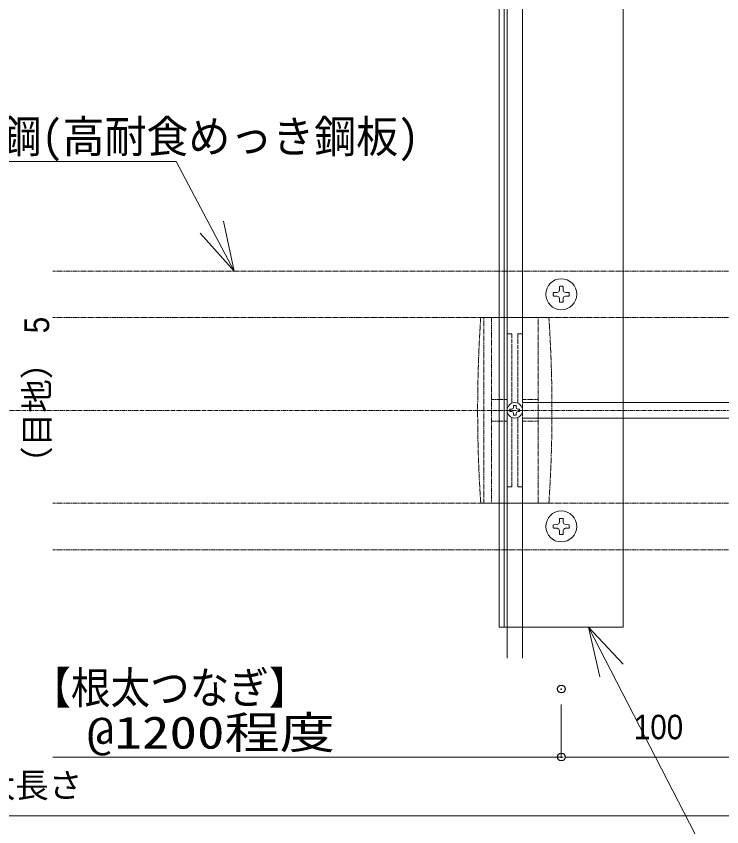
# Model space of a CAD drawing. Units: millimetres, scale not verified. Extents: x -4750 to 4750, y -3000 to 3000.
# Drawn here: x -2164.2 to -1936.4, y -1742.8 to -1481 of the extents above; entities that cross this region are included whole.
import ezdxf
from ezdxf.enums import TextEntityAlignment as Align

# ---------------------------------------------------------------- set-up
doc = ezdxf.new("R2010")
doc.units = ezdxf.units.MM
doc.header["$LTSCALE"] = 5
doc.header["$PDMODE"] = 32
doc.header["$PDSIZE"] = 2.5
for name, pattern in [('CHAIN1', [8, 5, -1, 1, -1]), ('DASHED1', [1.8, 1.2, -0.6]), ('LONG_DASHED1', [7, 6, -1])]:
    doc.linetypes.add(name, pattern=pattern)
for name, color, linetype, lineweight in [('0-0_デッキ', 7, 'Continuous', 9), ('0-2_根太', 7, 'Continuous', 9), ('0-4_0', 7, 'Continuous', 9), ('0-6_文字', 7, 'Continuous', 9), ('0-7_寸法', 7, 'Continuous', 9), ('0-8_ビス', 7, 'Continuous', 9), ('0-A_WQCS', 7, 'Continuous', 9)]:
    doc.layers.add(name, color=color, linetype=linetype, lineweight=lineweight)
doc.layers.add('0-9_Defpoints', color=7, linetype='Continuous')
doc.styles.add('Osaka', font='')
doc.styles.add('ＭＳ ゴシック', font='')
doc.styles.get('Osaka').set_extended_font_data('Osaka')
doc.styles.get('ＭＳ ゴシック').set_extended_font_data('MS Gothic')

# ---------------------------------------------------------------- blocks, each defined once
blk = doc.blocks.new('グループ-315-1')
at = {"layer": '0-2_根太', "linetype": 'DASHED1'}
for p, q in [((-13647.2, -49813.2), (-3005, -49813.2)), ((-13647.2, -50113.2), (-3005, -50113.2)), ((-13647.2, -51313.2), (-3005, -51313.2)), ((-13647.2, -51613.2), (-3005, -51613.2))]:
    blk.add_line(p, q, dxfattribs=at)
at = {"layer": '0-2_根太', "linetype": 'CHAIN1'}
blk.add_line((-19524.5, -50713.2), (-2524.5, -50713.2), dxfattribs=at)
blk = doc.blocks.new('_DOT')
at = {"layer": '0-4_0'}
for p, q in [((-10, 0), (-20, 0)), ((-5, 0), (5, 0))]:
    blk.add_line(p, q, dxfattribs=at)
blk = doc.blocks.new('グループ-357-1')
at = {"layer": '0-8_ビス', "color": 134}
for p, q in [((-10377, -51436.4), (-10376.6, -51412.6)), ((-10391.8, -51451.3), (-10381.7, -51446.6)), ((-10377, -51436.4), (-10381.7, -51446.6)), ((-10353.1, -51436.4), (-10348.4, -51446.6)), ((-10338.3, -51451.3), (-10348.4, -51446.6)), ((-10338.3, -51451.3), (-10314.4, -51451.7)), ((-10391.8, -51475.2), (-10415.7, -51474.8)), ((-10391.8, -51475.2), (-10381.7, -51479.9)), ((-10377, -51490), (-10381.7, -51479.9)), ((-10353.1, -51490), (-10353.5, -51513.8)), ((-10353.1, -51490), (-10348.4, -51479.9)), ((-10338.3, -51475.2), (-10348.4, -51479.9))]:
    blk.add_line(p, q, dxfattribs=at)
for points in [[(-10353.1, -51436.4), (-10353.5, -51412.6), (-10354.2, -51412.4), (-10355, -51412.3), (-10355.8, -51412.1), (-10356.6, -51412), (-10357.3, -51411.9), (-10358.1, -51411.8), (-10358.9, -51411.7), (-10359.6, -51411.6), (-10360.4, -51411.5), (-10361.2, -51411.4), (-10362, -51411.4), (-10362.7, -51411.3), (-10363.5, -51411.3), (-10364.3, -51411.3), (-10365, -51411.3), (-10365.8, -51411.3), (-10366.6, -51411.3), (-10367.4, -51411.3), (-10368.1, -51411.4), (-10368.9, -51411.4), (-10369.7, -51411.5), (-10370.4, -51411.6), (-10371.2, -51411.7), (-10372, -51411.8), (-10372.8, -51411.9), (-10373.5, -51412), (-10374.3, -51412.1), (-10375.1, -51412.3), (-10375.8, -51412.4), (-10376.6, -51412.6)], [(-10391.8, -51451.3), (-10415.7, -51451.7), (-10415.8, -51452.4), (-10416, -51453.2), (-10416.1, -51454), (-10416.3, -51454.7), (-10416.4, -51455.5), (-10416.5, -51456.3), (-10416.6, -51457.1), (-10416.7, -51457.8), (-10416.8, -51458.6), (-10416.8, -51459.4), (-10416.9, -51460.1), (-10416.9, -51460.9), (-10417, -51461.7), (-10417, -51462.5), (-10417, -51463.2), (-10417, -51464), (-10417, -51464.8), (-10416.9, -51465.5), (-10416.9, -51466.3), (-10416.8, -51467.1), (-10416.8, -51467.9), (-10416.7, -51468.6), (-10416.6, -51469.4), (-10416.5, -51470.2), (-10416.4, -51470.9), (-10416.3, -51471.7), (-10416.1, -51472.5), (-10416, -51473.3), (-10415.8, -51474), (-10415.7, -51474.8)], [(-10338.3, -51475.2), (-10314.4, -51474.8), (-10314.3, -51474), (-10314.1, -51473.3), (-10313.9, -51472.5), (-10313.8, -51471.7), (-10313.7, -51470.9), (-10313.6, -51470.2), (-10313.5, -51469.4), (-10313.4, -51468.6), (-10313.3, -51467.9), (-10313.2, -51467.1), (-10313.2, -51466.3), (-10313.2, -51465.5), (-10313.1, -51464.8), (-10313.1, -51464), (-10313.1, -51463.2), (-10313.1, -51462.5), (-10313.1, -51461.7), (-10313.2, -51460.9), (-10313.2, -51460.1), (-10313.2, -51459.4), (-10313.3, -51458.6), (-10313.4, -51457.8), (-10313.5, -51457.1), (-10313.6, -51456.3), (-10313.7, -51455.5), (-10313.8, -51454.7), (-10313.9, -51454), (-10314.1, -51453.2), (-10314.3, -51452.4), (-10314.4, -51451.7)], [(-10377, -51490), (-10376.6, -51513.8), (-10375.8, -51514), (-10375.1, -51514.2), (-10374.3, -51514.3), (-10373.5, -51514.5), (-10372.8, -51514.6), (-10372, -51514.7), (-10371.2, -51514.8), (-10370.4, -51514.9), (-10369.7, -51515), (-10368.9, -51515), (-10368.1, -51515.1), (-10367.4, -51515.1), (-10366.6, -51515.1), (-10365.8, -51515.2), (-10365, -51515.2), (-10364.3, -51515.2), (-10363.5, -51515.1), (-10362.7, -51515.1), (-10362, -51515.1), (-10361.2, -51515), (-10360.4, -51515), (-10359.6, -51514.9), (-10358.9, -51514.8), (-10358.1, -51514.7), (-10357.3, -51514.6), (-10356.6, -51514.5), (-10355.8, -51514.3), (-10355, -51514.2), (-10354.2, -51514), (-10353.5, -51513.8)]]:
    blk.add_lwpolyline(points, dxfattribs=at)
blk.add_circle((-10365, -51463.2), 100, dxfattribs=at)
blk = doc.blocks.new('グループ-358-1')
at = {"layer": '0-8_ビス', "color": 134}
for p, q in [((-10391.8, -49951.3), (-10381.7, -49946.6)), ((-10377, -49936.4), (-10381.7, -49946.6)), ((-10353.1, -49936.4), (-10353.5, -49912.6)), ((-10353.1, -49936.4), (-10348.4, -49946.6)), ((-10338.3, -49951.3), (-10348.4, -49946.6)), ((-10391.8, -49951.3), (-10415.7, -49951.7)), ((-10391.8, -49975.2), (-10381.7, -49979.9)), ((-10377, -49990), (-10381.7, -49979.9)), ((-10377, -49990), (-10376.6, -50013.8)), ((-10353.1, -49990), (-10348.4, -49979.9)), ((-10338.3, -49975.2), (-10348.4, -49979.9)), ((-10338.3, -49975.2), (-10314.4, -49974.8))]:
    blk.add_line(p, q, dxfattribs=at)
for points in [[(-10377, -49936.4), (-10376.6, -49912.6), (-10375.8, -49912.4), (-10375.1, -49912.3), (-10374.3, -49912.1), (-10373.5, -49912), (-10372.8, -49911.9), (-10372, -49911.8), (-10371.2, -49911.7), (-10370.4, -49911.6), (-10369.7, -49911.5), (-10368.9, -49911.4), (-10368.1, -49911.4), (-10367.4, -49911.3), (-10366.6, -49911.3), (-10365.8, -49911.3), (-10365, -49911.3), (-10364.3, -49911.3), (-10363.5, -49911.3), (-10362.7, -49911.3), (-10362, -49911.4), (-10361.2, -49911.4), (-10360.4, -49911.5), (-10359.6, -49911.6), (-10358.9, -49911.7), (-10358.1, -49911.8), (-10357.3, -49911.9), (-10356.6, -49912), (-10355.8, -49912.1), (-10355, -49912.3), (-10354.2, -49912.4), (-10353.5, -49912.6)], [(-10391.8, -49975.2), (-10415.7, -49974.8), (-10415.8, -49974), (-10416, -49973.3), (-10416.1, -49972.5), (-10416.3, -49971.7), (-10416.4, -49970.9), (-10416.5, -49970.2), (-10416.6, -49969.4), (-10416.7, -49968.6), (-10416.8, -49967.9), (-10416.8, -49967.1), (-10416.9, -49966.3), (-10416.9, -49965.5), (-10417, -49964.8), (-10417, -49964), (-10417, -49963.2), (-10417, -49962.5), (-10417, -49961.7), (-10416.9, -49960.9), (-10416.9, -49960.1), (-10416.8, -49959.4), (-10416.8, -49958.6), (-10416.7, -49957.8), (-10416.6, -49957.1), (-10416.5, -49956.3), (-10416.4, -49955.5), (-10416.3, -49954.7), (-10416.1, -49954), (-10416, -49953.2), (-10415.8, -49952.4), (-10415.7, -49951.7)], [(-10353.1, -49990), (-10353.5, -50013.8), (-10354.2, -50014), (-10355, -50014.2), (-10355.8, -50014.3), (-10356.6, -50014.5), (-10357.3, -50014.6), (-10358.1, -50014.7), (-10358.9, -50014.8), (-10359.6, -50014.9), (-10360.4, -50015), (-10361.2, -50015), (-10362, -50015.1), (-10362.7, -50015.1), (-10363.5, -50015.1), (-10364.3, -50015.2), (-10365, -50015.2), (-10365.8, -50015.2), (-10366.6, -50015.1), (-10367.4, -50015.1), (-10368.1, -50015.1), (-10368.9, -50015), (-10369.7, -50015), (-10370.4, -50014.9), (-10371.2, -50014.8), (-10372, -50014.7), (-10372.8, -50014.6), (-10373.5, -50014.5), (-10374.3, -50014.3), (-10375.1, -50014.2), (-10375.8, -50014), (-10376.6, -50013.8)], [(-10338.3, -49951.3), (-10314.4, -49951.7), (-10314.3, -49952.4), (-10314.1, -49953.2), (-10313.9, -49954), (-10313.8, -49954.7), (-10313.7, -49955.5), (-10313.6, -49956.3), (-10313.5, -49957.1), (-10313.4, -49957.8), (-10313.3, -49958.6), (-10313.2, -49959.4), (-10313.2, -49960.1), (-10313.2, -49960.9), (-10313.1, -49961.7), (-10313.1, -49962.5), (-10313.1, -49963.2), (-10313.1, -49964), (-10313.1, -49964.8), (-10313.2, -49965.5), (-10313.2, -49966.3), (-10313.2, -49967.1), (-10313.3, -49967.9), (-10313.4, -49968.6), (-10313.5, -49969.4), (-10313.6, -49970.2), (-10313.7, -49970.9), (-10313.8, -49971.7), (-10313.9, -49972.5), (-10314.1, -49973.3), (-10314.3, -49974), (-10314.4, -49974.8)]]:
    blk.add_lwpolyline(points, dxfattribs=at)
blk.add_circle((-10365, -49963.2), 100, dxfattribs=at)
blk = doc.blocks.new('グループ-25-1')
at = {"layer": '0-A_WQCS'}
blk.add_line((8, -19.6), (8, -31.2), dxfattribs=at)
for points in [[(-19.6, -8), (-31.2, -8), (-31.2, 8), (-19.6, 8)], [(-8, 19.6), (-8, 31.3), (8, 31.3), (8, 19.6)], [(19.6, 8), (31.3, 8), (31.3, -8), (19.6, -8)], [(8, -31.2), (-8, -31.2), (-8, -19.6)]]:
    blk.add_lwpolyline(points, dxfattribs=at)
blk.add_circle((0, 0), 50, dxfattribs=at)
for centre, start, end in [((-19.6, 19.6), 270, 0), ((19.6, 19.6), 180, 270), ((-19.6, -19.6), 0, 90), ((19.6, -19.6), 90, 180)]:
    blk.add_arc(centre, 11.6, start, end, dxfattribs=at)
blk = doc.blocks.new('グループ-26-1')
at = {"layer": '0-A_WQCS'}
blk.add_blockref('グループ-25-1', (0, 0), dxfattribs=at)
blk = doc.blocks.new('グループ-27-1')
at = {"layer": '0-A_WQCS', "linetype": 'DASHED1'}
for p, q in [((220, 600), (-220, 600)), ((-200, 596.7), (-200, -596.7)), ((-149.8, 600), (-149.8, -600)), ((149.8, -600), (149.8, 600)), ((-49.8, 70), (-149.8, 70)), ((49.8, 70), (149.8, 70)), ((-49.8, -70), (-149.8, -70)), ((49.8, -70), (149.8, -70)), ((220, -600), (-220, -600))]:
    blk.add_line(p, q, dxfattribs=at)
at = {"layer": '0-A_WQCS', "linetype": 'LONG_DASHED1'}
for p, q in [((-49.8, 600), (-49.8, 14.9)), ((49.8, 14.9), (49.8, 600)), ((-49.8, 494.2), (-20, 494.2)), ((-20, 48), (-20, 494.2)), ((20, 494.2), (20, 48)), ((20, 494.2), (49.8, 494.2)), ((-49.8, -14.9), (-49.8, -600)), ((-20, -494.2), (-20, -48)), ((20, -48), (20, -494.2)), ((49.8, -600), (49.8, -14.9)), ((-20, -494.2), (-49.8, -494.2)), ((49.8, -494.2), (20, -494.2))]:
    blk.add_line(p, q, dxfattribs=at)
at = {"layer": '0-A_WQCS'}
for p, q in [((-49.8, 600), (50.2, 600)), ((50.2, -600), (-49.8, -600))]:
    blk.add_line(p, q, dxfattribs=at)
at = {"layer": '0-A_WQCS', "linetype": 'DASHED1'}
for centre, start, end in [((8770, 0), 176.1817, 183.8183), ((-8770, 0), 0, 3.8183), ((-8770, 0), 356.1817, 0)]:
    blk.add_arc(centre, 9010, start, end, dxfattribs=at)
at = {"layer": '0-A_WQCS'}
blk.add_blockref('グループ-26-1', (0, 0), dxfattribs=at)
blk = doc.blocks.new('グループ-28-1')
at = {"layer": '0-A_WQCS'}
blk.add_blockref('グループ-27-1', (0, 0), dxfattribs=at)
blk = doc.blocks.new('WQCS2016平')
at = {"layer": '0-A_WQCS'}
blk.add_blockref('グループ-28-1', (0, 0), dxfattribs=at)
blk = doc.blocks.new('グループ-447-1')
at = {"layer": '0-0_デッキ'}
for p, q in [((-10715.1, -52313.2), (-10715.1, -41013.2)), ((-10615.1, -50663.2), (-10615.1, -41013.2)), ((-10615.1, -50663.2), (-6215.1, -50663.2)), ((-6215.1, -50763.2), (-10615.1, -50763.2)), ((-10615.1, -52313.2), (-10615.1, -50763.7))]:
    blk.add_line(p, q, dxfattribs=at)
at = {"layer": '0-A_WQCS'}
blk.add_blockref('WQCS2016平', (-10665.1, -50713.2), dxfattribs=at)
at = {"layer": '0-7_寸法', "style": 'Osaka', "width": 0.9}
blk.add_text('5', height=159.2, rotation=90, dxfattribs=at).set_placement((-13623.9, -50215.6), align=Align.BOTTOM_LEFT)
at = {"layer": '0-7_寸法', "style": 'Osaka'}
blk.add_text('（目地）', height=159.2, rotation=90, dxfattribs=at).set_placement((-13623.9, -51163.3), align=Align.BOTTOM_LEFT)

msp = doc.modelspace()

# ---------------------------------------------------------------- linework, layer by layer
at = {"layer": '0-0_デッキ', "color": 134}
for points in [[(-2008.252, -1128.345), (-1968.252, -1128.345), (-1968.252, -1678.345), (-2008.252, -1678.345)], [(-2008.252, -1128.345), (-2006.652, -1128.345), (-2006.652, -1678.345), (-2008.252, -1678.345)]]:
    msp.add_lwpolyline(points, close=True, dxfattribs=at)
at = {"layer": '0-6_文字'}
for p, q in [((-2131.783, -1527.918), (-2297.726, -1527.918)), ((-2112.62, -1527.918), (-2297.726, -1527.918)), ((-2112.62, -1527.918), (-2093.846, -1563.345)), ((-1919.397, -1794.896), (-1979.453, -1678.345))]:
    msp.add_line(p, q, dxfattribs=at)
for points in [[(-2097.263, -1547.269), (-2093.846, -1563.345), (-2104.844, -1551.132)], [(-1975.756, -1694.359), (-1979.453, -1678.345), (-1968.244, -1690.365)]]:
    msp.add_lwpolyline(points, dxfattribs=at)
at = {"layer": '0-7_寸法'}
for p, q in [((-1988.25, -1703.345), (-1988.25, -1720.313)), ((-1988.25, -1703.345), (-1988.25, -1720.313)), ((-1988.25, -1703.345), (-1988.25, -1720.313)), ((-1893.251, -1720.313), (-1985.746, -1720.313)), ((-2419.698, -1739.313), (-1893.251, -1739.313))]:
    msp.add_line(p, q, dxfattribs=at)
msp.add_lwpolyline([(-1988.25, -1703.345), (-1988.25, -1720.313), (-2152.362, -1720.313)], dxfattribs=at)
at = {"layer": '0-9_Defpoints'}
for p in [(-1988.25, -1698.345), (-1988.25, -1720.313)]:
    msp.add_point(p, dxfattribs=at)

# ---------------------------------------------------------------- block references
at = {"layer": '0-2_根太', "xscale": 0.05, "yscale": 0.05}
msp.add_blockref('グループ-315-1', (-1470, 927.316), dxfattribs=at)
at = {"layer": '0-7_寸法', "xscale": 0.1251862, "yscale": 0.1251862, "rotation": 180}
msp.add_blockref('_DOT', (-1988.25, -1720.313), dxfattribs=at)
at = {"layer": '0-8_ビス', "xscale": 0.05, "yscale": 0.05}
for name in ['グループ-447-1', 'グループ-358-1', 'グループ-357-1']:
    msp.add_blockref(name, (-1470, 927.316), dxfattribs=at)

# ---------------------------------------------------------------- texts
at = {"layer": '0-6_文字', "style": 'ＭＳ ゴシック', "width": 0.95}
msp.add_text('根太:低床アイハット鋼(高耐食めっき鋼板)', height=10.45, dxfattribs=at).set_placement((-2298.167, -1528.256), align=Align.BOTTOM_LEFT)
at = {"layer": '0-7_寸法'}
for s, height, style, width, p in [('【根太つなぎ】', 10.41, 'ＭＳ ゴシック', 0.9, (-2159.329, -1706.228)), ('@1200程度', 10.45, 'ＭＳ ゴシック', 1.25, (-2141.401, -1720.731)), ('100', 7.918, 'Osaka', 0.9, (-1964.816, -1716.946))]:
    msp.add_text(s, height=height, dxfattribs=dict(at, style=style, width=width)).set_placement(p, align=Align.BOTTOM_LEFT)
at = {"layer": '0-7_寸法', "style": 'Osaka'}
msp.add_text('根太長さ', height=7.918, dxfattribs=at).set_placement((-2186.089, -1735.763), align=Align.BOTTOM_LEFT)

doc.saveas('drawing.dxf')
